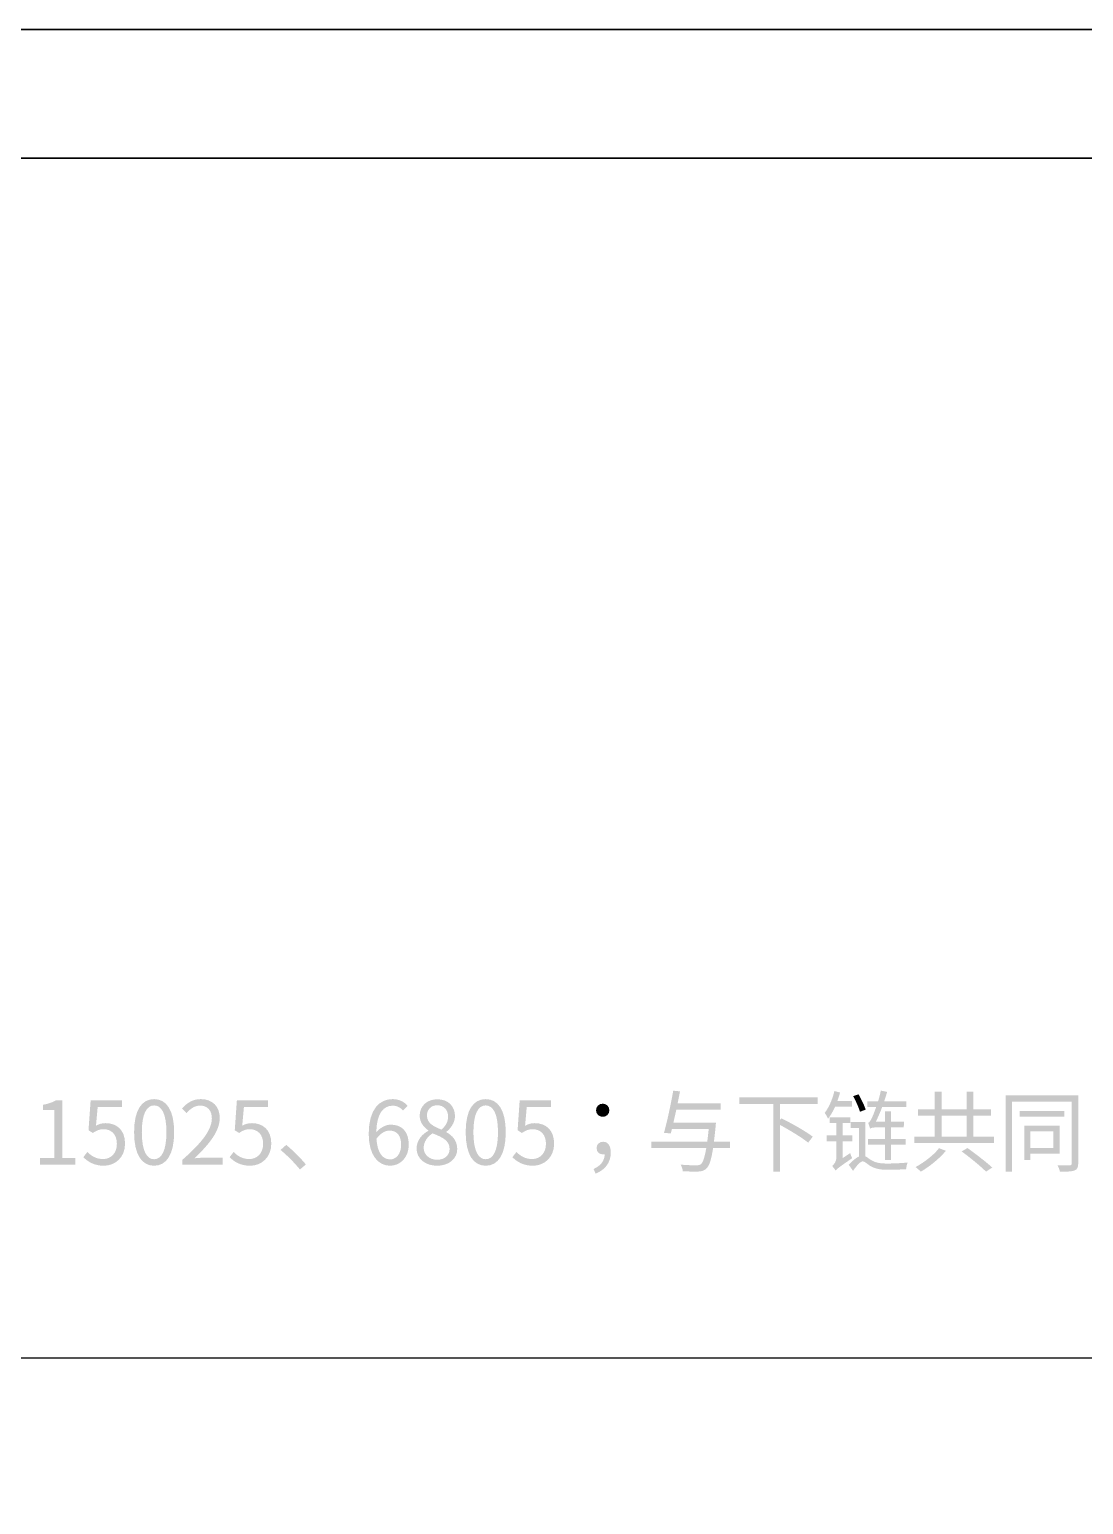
# Model space of a CAD drawing. Header units: millimetres. Extents: x -4600 to 229000, y -4300 to 19460.
# Drawn here: x 42194 to 45468, y 14875 to 19460 of the extents above; entities that cross this region are included whole.
import ezdxf

# ---------------------------------------------------------------- set-up
doc = ezdxf.new("R2010")
doc.units = ezdxf.units.MM
doc.header["$LTSCALE"] = 100
doc.layers.add('A-NOTE', color=7, linetype='Continuous', lineweight=18)
doc.layers.add('A-SHEET', color=7, linetype='Continuous', lineweight=35)

# ---------------------------------------------------------------- blocks, each defined once
blk = doc.blocks.new('*D10')
blk.add_line((-1006, 13530.4), (14020, 13530.4))
blk = doc.blocks.new('SOURCE_DIMENSIONS')
at = {"layer": 'A-NOTE'}
h = blk.add_hatch(color=256, dxfattribs=at)
edge = h.paths.add_edge_path()
edge.add_spline(control_points=[(4193.5, 14361.1), (4186.4, 14320.2), (4174.1, 14263.4), (4164.8, 14230.1)], knot_values=[0, 0, 0, 0, 1, 1, 1, 1], degree=3, periodic=0)
edge.add_line((4164.8, 14230.1), (4185.8, 14228.2))
edge.add_line((4185.8, 14228.2), (4189.4, 14242.4))
edge.add_line((4189.4, 14242.4), (4303.7, 14242.4))
edge.add_spline(control_points=[(4303.7, 14242.4), (4302.1, 14227.1), (4300.7, 14214), (4299.1, 14202.3)], knot_values=[0, 0, 0, 0, 1, 1, 1, 1], degree=3, periodic=0)
edge.add_line((4299.1, 14202.3), (4125.5, 14202.3))
edge.add_line((4125.5, 14202.3), (4125.5, 14182.9))
edge.add_line((4125.5, 14182.9), (4296.1, 14182.9))
edge.add_spline(control_points=[(4296.1, 14182.9), (4291.2, 14153.5), (4285.7, 14138.2), (4279.2, 14132.5)], knot_values=[0, 0, 0, 0, 1, 1, 1, 1], degree=3, periodic=0)
edge.add_spline(control_points=[(4279.2, 14132.5), (4275.6, 14129.5), (4271.8, 14129.2), (4265, 14129.2), (4257.3, 14129.2), (4236.9, 14129.2), (4216.1, 14131.4)], knot_values=[0, 0, 0, 0, 1, 1, 1, 2, 2, 2, 2], degree=3, periodic=0)
edge.add_spline(control_points=[(4216.1, 14131.4), (4220, 14125.6), (4222.7, 14116.9), (4223.2, 14110.9)], knot_values=[0, 0, 0, 0, 1, 1, 1, 1], degree=3, periodic=0)
edge.add_spline(control_points=[(4223.2, 14110.9), (4242.9, 14109.5), (4262.5, 14109.3), (4272.3, 14109.8)], knot_values=[0, 0, 0, 0, 1, 1, 1, 1], degree=3, periodic=0)
edge.add_spline(control_points=[(4272.3, 14109.8), (4283.3, 14110.6), (4289.8, 14112.5), (4296.9, 14119.4), (4305.6, 14127.8), (4311.6, 14146.1), (4317.4, 14182.9)], knot_values=[0, 0, 0, 0, 1, 1, 1, 2, 2, 2, 2], degree=3, periodic=0)
edge.add_line((4317.4, 14182.9), (4369.7, 14182.9))
edge.add_line((4369.7, 14182.9), (4369.7, 14202.3))
edge.add_line((4369.7, 14202.3), (4319.8, 14202.3))
edge.add_spline(control_points=[(4319.8, 14202.3), (4321.7, 14216.5), (4323.4, 14232.6), (4325.3, 14251.4), (4325.5, 14254.4), (4326.1, 14261.5), (4326.1, 14261.5)], knot_values=[0, 0, 0, 0, 1, 1, 1, 2, 2, 2, 2], degree=3, periodic=0)
edge.add_line((4326.1, 14261.5), (4194, 14261.5))
edge.add_line((4194, 14261.5), (4203, 14301.9))
edge.add_line((4203, 14301.9), (4341.1, 14301.9))
edge.add_line((4341.1, 14301.9), (4341.1, 14321.5))
edge.add_line((4341.1, 14321.5), (4207.1, 14321.5))
edge.add_line((4207.1, 14321.5), (4214.5, 14358.9))
edge.add_line((4214.5, 14358.9), (4193.5, 14361.1))
h = blk.add_hatch(color=256, dxfattribs=at)
edge = h.paths.add_edge_path()
edge.add_spline(control_points=[(4694.2, 14360), (4687.9, 14334.4), (4677.3, 14309), (4663.9, 14292.1)], knot_values=[0, 0, 0, 0, 1, 1, 1, 1], degree=3, periodic=0)
edge.add_spline(control_points=[(4663.9, 14292.1), (4667.4, 14287.7), (4672.9, 14278.2), (4674.3, 14273.8)], knot_values=[0, 0, 0, 0, 1, 1, 1, 1], degree=3, periodic=0)
edge.add_spline(control_points=[(4674.3, 14273.8), (4682.4, 14284.2), (4689.8, 14297), (4696.1, 14311.2)], knot_values=[0, 0, 0, 0, 1, 1, 1, 1], degree=3, periodic=0)
edge.add_line((4696.1, 14311.2), (4748.5, 14311.2))
edge.add_line((4748.5, 14311.2), (4748.5, 14329.5))
edge.add_line((4748.5, 14329.5), (4703.4, 14329.5))
edge.add_spline(control_points=[(4703.4, 14329.5), (4706.7, 14337.9), (4709.4, 14346.7), (4711.6, 14355.4)], knot_values=[0, 0, 0, 0, 1, 1, 1, 1], degree=3, periodic=0)
edge.add_line((4711.6, 14355.4), (4694.2, 14360))
h = blk.add_hatch(color=256, dxfattribs=at)
edge = h.paths.add_edge_path()
edge.add_line((4789.7, 14263.4), (4744.6, 14263.4))
edge.add_line((4744.6, 14263.4), (4744.6, 14244.6))
edge.add_line((4744.6, 14244.6), (4770.8, 14244.6))
edge.add_line((4770.8, 14244.6), (4770.8, 14156.7))
edge.add_spline(control_points=[(4770.8, 14156.7), (4760.7, 14152.1), (4749.6, 14142.3), (4738.6, 14130.8)], knot_values=[0, 0, 0, 0, 1, 1, 1, 1], degree=3, periodic=0)
edge.add_line((4738.6, 14130.8), (4752, 14112))
edge.add_spline(control_points=[(4752, 14112), (4762.7, 14127), (4774.4, 14141.5), (4782, 14141.5), (4787.5, 14141.5), (4794.9, 14134.4), (4804.1, 14128.1)], knot_values=[0, 0, 0, 0, 1, 1, 1, 2, 2, 2, 2], degree=3, periodic=0)
edge.add_spline(control_points=[(4804.1, 14128.1), (4818.6, 14118.8), (4835.2, 14115.3), (4858.2, 14115.3), (4874.5, 14115.3), (4902.4, 14116.1), (4916.8, 14116.9)], knot_values=[0, 0, 0, 0, 1, 1, 1, 2, 2, 2, 2], degree=3, periodic=0)
edge.add_spline(control_points=[(4916.8, 14116.9), (4917.1, 14122.6), (4919.5, 14132.5), (4921.7, 14137.9)], knot_values=[0, 0, 0, 0, 1, 1, 1, 1], degree=3, periodic=0)
edge.add_spline(control_points=[(4921.7, 14137.9), (4903.7, 14135.7), (4875.6, 14134.6), (4858.4, 14134.6), (4837.1, 14134.6), (4821, 14137.1), (4807.7, 14145.8), (4800, 14150.7), (4794.6, 14155.1), (4789.7, 14157.6)], knot_values=[0, 0, 0, 0, 1, 1, 1, 2, 2, 2, 3, 3, 3, 3], degree=3, periodic=0)
edge.add_line((4789.7, 14157.6), (4789.7, 14263.4))
edge = h.paths.add_edge_path(flags=0)
edge.add_line((4798.4, 14210.8), (4798.4, 14192.8))
edge.add_line((4798.4, 14192.8), (4851.3, 14192.8))
edge.add_line((4851.3, 14192.8), (4851.3, 14145.8))
edge.add_line((4851.3, 14145.8), (4869.6, 14145.8))
edge.add_line((4869.6, 14145.8), (4869.6, 14192.8))
edge.add_line((4869.6, 14192.8), (4915.7, 14192.8))
edge.add_line((4915.7, 14192.8), (4915.7, 14210.8))
edge.add_line((4915.7, 14210.8), (4869.6, 14210.8))
edge.add_line((4869.6, 14210.8), (4869.6, 14247.1))
edge.add_line((4869.6, 14247.1), (4909.7, 14247.1))
edge.add_line((4909.7, 14247.1), (4910, 14264.5))
edge.add_line((4910, 14264.5), (4869.6, 14264.5))
edge.add_line((4869.6, 14264.5), (4869.6, 14297.3))
edge.add_line((4869.6, 14297.3), (4851.3, 14297.3))
edge.add_line((4851.3, 14297.3), (4851.3, 14264.5))
edge.add_line((4851.3, 14264.5), (4822.7, 14264.5))
edge.add_spline(control_points=[(4822.7, 14264.5), (4829.5, 14278.2), (4836.3, 14293.7), (4842.6, 14310.4)], knot_values=[0, 0, 0, 0, 1, 1, 1, 1], degree=3, periodic=0)
edge.add_line((4842.6, 14310.4), (4917.1, 14310.4))
edge.add_line((4917.1, 14310.4), (4917.1, 14328.1))
edge.add_line((4917.1, 14328.1), (4848.9, 14328.1))
edge.add_spline(control_points=[(4848.9, 14328.1), (4852.1, 14337.9), (4855.2, 14347.7), (4857.9, 14357.3)], knot_values=[0, 0, 0, 0, 1, 1, 1, 1], degree=3, periodic=0)
edge.add_line((4857.9, 14357.3), (4838.2, 14361.4))
edge.add_spline(control_points=[(4838.2, 14361.4), (4836.1, 14350.2), (4833, 14338.7), (4829.8, 14328.1)], knot_values=[0, 0, 0, 0, 1, 1, 1, 1], degree=3, periodic=0)
edge.add_line((4829.8, 14328.1), (4795.9, 14328.1))
edge.add_line((4795.9, 14328.1), (4795.9, 14310.4))
edge.add_line((4795.9, 14310.4), (4823.8, 14310.4))
edge.add_spline(control_points=[(4823.8, 14310.4), (4818.9, 14295.6), (4813.9, 14283.9), (4811.8, 14279)], knot_values=[0, 0, 0, 0, 1, 1, 1, 1], degree=3, periodic=0)
edge.add_spline(control_points=[(4811.8, 14279), (4807.1, 14269.2), (4803.3, 14262.1), (4798.9, 14261)], knot_values=[0, 0, 0, 0, 1, 1, 1, 1], degree=3, periodic=0)
edge.add_spline(control_points=[(4798.9, 14261), (4801.1, 14256.1), (4804.1, 14247.1), (4804.9, 14243.2)], knot_values=[0, 0, 0, 0, 1, 1, 1, 1], degree=3, periodic=0)
edge.add_spline(control_points=[(4804.9, 14243.2), (4807.4, 14245.4), (4815.9, 14247.1), (4826.2, 14247.1)], knot_values=[0, 0, 0, 0, 1, 1, 1, 1], degree=3, periodic=0)
edge.add_line((4826.2, 14247.1), (4851.3, 14247.1))
edge.add_line((4851.3, 14247.1), (4851.3, 14210.8))
edge.add_line((4851.3, 14210.8), (4798.4, 14210.8))
h = blk.add_hatch(color=256, dxfattribs=at)
h.paths.add_polyline_path([(4953.6, 14302.7), (4953.6, 14283.1), (5005.8, 14283.1), (5005.8, 14218.1), (4942.5, 14218.1), (4942.5, 14198.2), (5190.2, 14198.2), (5190.2, 14218.1), (5125.8, 14218.1), (5125.8, 14283.1), (5180.4, 14283.1), (5180.4, 14302.7), (5125.8, 14302.7), (5125.8, 14358.1), (5104.8, 14358.1), (5104.8, 14302.7), (5026.8, 14302.7), (5026.8, 14358.1), (5005.8, 14358.1), (5005.8, 14302.7), (4953.6, 14302.7)])
h.paths.add_polyline_path([(5026.8, 14218.1), (5026.8, 14283.1), (5104.8, 14283.1), (5104.8, 14218.1), (5026.8, 14218.1)], flags=0)
h = blk.add_hatch(color=256, dxfattribs=at)
edge = h.paths.add_edge_path()
edge.add_line((2226.2, 14131.4), (2335.9, 14131.4))
edge.add_line((2335.9, 14131.4), (2335.9, 14152.1))
edge.add_line((2335.9, 14152.1), (2295.8, 14152.1))
edge.add_line((2295.8, 14152.1), (2295.8, 14331.4))
edge.add_line((2295.8, 14331.4), (2276.7, 14331.4))
edge.add_spline(control_points=[(2276.7, 14331.4), (2265.8, 14325.1), (2253, 14320.5), (2235.2, 14317.2)], knot_values=[0, 0, 0, 0, 1, 1, 1, 1], degree=3, periodic=0)
edge.add_line((2235.2, 14317.2), (2235.2, 14301.4))
edge.add_line((2235.2, 14301.4), (2271, 14301.4))
edge.add_line((2271, 14301.4), (2271, 14152.1))
edge.add_line((2271, 14152.1), (2226.2, 14152.1))
edge.add_line((2226.2, 14152.1), (2226.2, 14131.4))
h = blk.add_hatch(color=256, dxfattribs=at)
edge = h.paths.add_edge_path()
edge.add_spline(control_points=[(2425.1, 14127.8), (2458.7, 14127.8), (2490.6, 14152.7), (2490.6, 14196.3), (2490.6, 14240.5), (2463.3, 14260.2), (2430.3, 14260.2), (2418.3, 14260.2), (2409.3, 14257.2), (2400.3, 14252.2)], knot_values=[0, 0, 0, 0, 1, 1, 1, 2, 2, 2, 3, 3, 3, 3], degree=3, periodic=0)
edge.add_line((2400.3, 14252.2), (2405.5, 14310.1))
edge.add_line((2405.5, 14310.1), (2480.8, 14310.1))
edge.add_line((2480.8, 14310.1), (2480.8, 14331.4))
edge.add_line((2480.8, 14331.4), (2383.7, 14331.4))
edge.add_line((2383.7, 14331.4), (2377.1, 14238.1))
edge.add_line((2377.1, 14238.1), (2390.5, 14229.6))
edge.add_spline(control_points=[(2390.5, 14229.6), (2401.9, 14237.2), (2410.4, 14241.3), (2423.8, 14241.3), (2448.9, 14241.3), (2465.2, 14224.4), (2465.2, 14195.8), (2465.2, 14166.6), (2446.4, 14148.6), (2422.7, 14148.6), (2399.5, 14148.6), (2384.8, 14159.2), (2373.6, 14170.7)], knot_values=[0, 0, 0, 0, 1, 1, 1, 2, 2, 2, 3, 3, 3, 4, 4, 4, 4], degree=3, periodic=0)
edge.add_line((2373.6, 14170.7), (2361, 14154.3))
edge.add_spline(control_points=[(2361, 14154.3), (2374.7, 14140.9), (2393.8, 14127.8), (2425.1, 14127.8)], knot_values=[0, 0, 0, 0, 1, 1, 1, 1], degree=3, periodic=0)
h = blk.add_hatch(color=256, dxfattribs=at)
edge = h.paths.add_edge_path()
edge.add_spline(control_points=[(2580.9, 14127.8), (2618.9, 14127.8), (2643.1, 14162.2), (2643.1, 14232.1), (2643.1, 14301.4), (2618.9, 14334.9), (2580.9, 14334.9), (2542.7, 14334.9), (2518.7, 14301.4), (2518.7, 14232.1), (2518.7, 14162.2), (2542.7, 14127.8), (2580.9, 14127.8)], knot_values=[0, 0, 0, 0, 1, 1, 1, 2, 2, 2, 3, 3, 3, 4, 4, 4, 4], degree=3, periodic=0)
edge = h.paths.add_edge_path(flags=0)
edge.add_spline(control_points=[(2580.9, 14148), (2558.3, 14148), (2542.7, 14173.4), (2542.7, 14232.1), (2542.7, 14290.4), (2558.3, 14315.3), (2580.9, 14315.3), (2603.6, 14315.3), (2619.1, 14290.4), (2619.1, 14232.1), (2619.1, 14173.4), (2603.6, 14148), (2580.9, 14148)], knot_values=[0, 0, 0, 0, 1, 1, 1, 2, 2, 2, 3, 3, 3, 4, 4, 4, 4], degree=3, periodic=0)
h = blk.add_hatch(color=256, dxfattribs=at)
edge = h.paths.add_edge_path()
edge.add_line((2668.5, 14131.4), (2794.3, 14131.4))
edge.add_line((2794.3, 14131.4), (2794.3, 14152.9))
edge.add_line((2794.3, 14152.9), (2738.9, 14152.9))
edge.add_spline(control_points=[(2738.9, 14152.9), (2728.8, 14152.9), (2716.5, 14151.8), (2706.2, 14151)], knot_values=[0, 0, 0, 0, 1, 1, 1, 1], degree=3, periodic=0)
edge.add_spline(control_points=[(2706.2, 14151), (2753.1, 14195.5), (2784.8, 14236.1), (2784.8, 14276.3), (2784.8, 14311.7), (2762.1, 14334.9), (2726.4, 14334.9), (2701, 14334.9), (2683.5, 14323.5), (2667.4, 14305.7)], knot_values=[0, 0, 0, 0, 1, 1, 1, 2, 2, 2, 3, 3, 3, 3], degree=3, periodic=0)
edge.add_line((2667.4, 14305.7), (2681.9, 14291.5))
edge.add_spline(control_points=[(2681.9, 14291.5), (2693.1, 14304.9), (2707, 14314.7), (2723.4, 14314.7), (2748.2, 14314.7), (2760.2, 14298.1), (2760.2, 14275.2), (2760.2, 14240.8), (2731.3, 14200.9), (2668.5, 14146.1)], knot_values=[0, 0, 0, 0, 1, 1, 1, 2, 2, 2, 3, 3, 3, 3], degree=3, periodic=0)
edge.add_line((2668.5, 14146.1), (2668.5, 14131.4))
h = blk.add_hatch(color=256, dxfattribs=at)
edge = h.paths.add_edge_path()
edge.add_spline(control_points=[(2879.4, 14127.8), (2913, 14127.8), (2944.9, 14152.7), (2944.9, 14196.3), (2944.9, 14240.5), (2917.6, 14260.2), (2884.6, 14260.2), (2872.6, 14260.2), (2863.6, 14257.2), (2854.6, 14252.2)], knot_values=[0, 0, 0, 0, 1, 1, 1, 2, 2, 2, 3, 3, 3, 3], degree=3, periodic=0)
edge.add_line((2854.6, 14252.2), (2859.8, 14310.1))
edge.add_line((2859.8, 14310.1), (2935.1, 14310.1))
edge.add_line((2935.1, 14310.1), (2935.1, 14331.4))
edge.add_line((2935.1, 14331.4), (2838, 14331.4))
edge.add_line((2838, 14331.4), (2831.4, 14238.1))
edge.add_line((2831.4, 14238.1), (2844.8, 14229.6))
edge.add_spline(control_points=[(2844.8, 14229.6), (2856.2, 14237.2), (2864.7, 14241.3), (2878.1, 14241.3), (2903.2, 14241.3), (2919.5, 14224.4), (2919.5, 14195.8), (2919.5, 14166.6), (2900.7, 14148.6), (2877, 14148.6), (2853.8, 14148.6), (2839.1, 14159.2), (2827.9, 14170.7)], knot_values=[0, 0, 0, 0, 1, 1, 1, 2, 2, 2, 3, 3, 3, 4, 4, 4, 4], degree=3, periodic=0)
edge.add_line((2827.9, 14170.7), (2815.3, 14154.3))
edge.add_spline(control_points=[(2815.3, 14154.3), (2829, 14140.9), (2848.1, 14127.8), (2879.4, 14127.8)], knot_values=[0, 0, 0, 0, 1, 1, 1, 1], degree=3, periodic=0)
h = blk.add_hatch(color=256, dxfattribs=at)
edge = h.paths.add_edge_path()
edge.add_spline(control_points=[(3314.4, 14127.8), (3345.5, 14127.8), (3371.9, 14154), (3371.9, 14192.8), (3371.9, 14234.8), (3350.1, 14255.5), (3316.3, 14255.5), (3300.7, 14255.5), (3283.3, 14246.5), (3271, 14231.5)], knot_values=[0, 0, 0, 0, 1, 1, 1, 2, 2, 2, 3, 3, 3, 3], degree=3, periodic=0)
edge.add_spline(control_points=[(3271, 14231.5), (3272.1, 14293.4), (3294.7, 14314.5), (3322.5, 14314.5), (3334.6, 14314.5), (3346.6, 14308.5), (3354.2, 14299.2)], knot_values=[0, 0, 0, 0, 1, 1, 1, 2, 2, 2, 2], degree=3, periodic=0)
edge.add_line((3354.2, 14299.2), (3368.4, 14314.5))
edge.add_spline(control_points=[(3368.4, 14314.5), (3357.2, 14326.5), (3342.2, 14334.9), (3321.5, 14334.9), (3282.7, 14334.9), (3247.5, 14305.2), (3247.5, 14226.9), (3247.5, 14160.8), (3276.2, 14127.8), (3314.4, 14127.8)], knot_values=[0, 0, 0, 0, 1, 1, 1, 2, 2, 2, 3, 3, 3, 3], degree=3, periodic=0)
edge = h.paths.add_edge_path(flags=0)
edge.add_spline(control_points=[(3271.5, 14211.6), (3284.6, 14230.1), (3299.9, 14237), (3312.2, 14237), (3336.5, 14237), (3348.2, 14219.8), (3348.2, 14192.8), (3348.2, 14165.5), (3333.5, 14147.5), (3314.4, 14147.5), (3289.3, 14147.5), (3274.3, 14170.1), (3271.5, 14211.6)], knot_values=[0, 0, 0, 0, 1, 1, 1, 2, 2, 2, 3, 3, 3, 4, 4, 4, 4], degree=3, periodic=0)
h = blk.add_hatch(color=256, dxfattribs=at)
edge = h.paths.add_edge_path()
edge.add_spline(control_points=[(3460.1, 14127.8), (3497.4, 14127.8), (3522.5, 14150.5), (3522.5, 14179.4), (3522.5, 14207), (3506.4, 14222), (3489, 14232.1)], knot_values=[0, 0, 0, 0, 1, 1, 1, 2, 2, 2, 2], degree=3, periodic=0)
edge.add_line((3489, 14232.1), (3489, 14233.4))
edge.add_spline(control_points=[(3489, 14233.4), (3500.7, 14242.7), (3515.5, 14260.7), (3515.5, 14281.7), (3515.5, 14312.5), (3494.7, 14334.4), (3460.6, 14334.4), (3429.5, 14334.4), (3405.8, 14313.9), (3405.8, 14283.6), (3405.8, 14262.6), (3418.3, 14247.6), (3432.8, 14237.5)], knot_values=[0, 0, 0, 0, 1, 1, 1, 2, 2, 2, 3, 3, 3, 4, 4, 4, 4], degree=3, periodic=0)
edge.add_line((3432.8, 14237.5), (3432.8, 14236.4))
edge.add_spline(control_points=[(3432.8, 14236.4), (3414.5, 14226.6), (3396.2, 14207.8), (3396.2, 14181), (3396.2, 14150.2), (3423, 14127.8), (3460.1, 14127.8)], knot_values=[0, 0, 0, 0, 1, 1, 1, 2, 2, 2, 2], degree=3, periodic=0)
edge = h.paths.add_edge_path(flags=0)
edge.add_spline(control_points=[(3460.3, 14146.4), (3436.3, 14146.4), (3418.3, 14161.9), (3418.3, 14183.2), (3418.3, 14202.3), (3429.8, 14218.1), (3445.9, 14228.5)], knot_values=[0, 0, 0, 0, 1, 1, 1, 2, 2, 2, 2], degree=3, periodic=0)
edge.add_spline(control_points=[(3445.9, 14228.5), (3474.3, 14217), (3498.8, 14207.2), (3498.8, 14180.2), (3498.8, 14160.3), (3483.5, 14146.4), (3460.3, 14146.4)], knot_values=[0, 0, 0, 0, 1, 1, 1, 2, 2, 2, 2], degree=3, periodic=0)
edge = h.paths.add_edge_path(flags=0)
edge.add_spline(control_points=[(3473.7, 14240), (3450, 14249.2), (3428.4, 14259.9), (3428.4, 14283.6), (3428.4, 14303), (3441.8, 14315.8), (3460.3, 14315.8), (3481.6, 14315.8), (3494.2, 14300.3), (3494.2, 14280.3), (3494.2, 14265.6), (3487.1, 14252), (3473.7, 14240)], knot_values=[0, 0, 0, 0, 1, 1, 1, 2, 2, 2, 3, 3, 3, 4, 4, 4, 4], degree=3, periodic=0)
h = blk.add_hatch(color=256, dxfattribs=at)
edge = h.paths.add_edge_path()
edge.add_spline(control_points=[(3610.9, 14127.8), (3648.9, 14127.8), (3673.2, 14162.2), (3673.2, 14232.1), (3673.2, 14301.4), (3648.9, 14334.9), (3610.9, 14334.9), (3572.7, 14334.9), (3548.7, 14301.4), (3548.7, 14232.1), (3548.7, 14162.2), (3572.7, 14127.8), (3610.9, 14127.8)], knot_values=[0, 0, 0, 0, 1, 1, 1, 2, 2, 2, 3, 3, 3, 4, 4, 4, 4], degree=3, periodic=0)
edge = h.paths.add_edge_path(flags=0)
edge.add_spline(control_points=[(3610.9, 14148), (3588.3, 14148), (3572.7, 14173.4), (3572.7, 14232.1), (3572.7, 14290.4), (3588.3, 14315.3), (3610.9, 14315.3), (3633.6, 14315.3), (3649.1, 14290.4), (3649.1, 14232.1), (3649.1, 14173.4), (3633.6, 14148), (3610.9, 14148)], knot_values=[0, 0, 0, 0, 1, 1, 1, 2, 2, 2, 3, 3, 3, 4, 4, 4, 4], degree=3, periodic=0)
h = blk.add_hatch(color=256, dxfattribs=at)
edge = h.paths.add_edge_path()
edge.add_spline(control_points=[(3758, 14127.8), (3791.6, 14127.8), (3823.5, 14152.7), (3823.5, 14196.3), (3823.5, 14240.5), (3796.2, 14260.2), (3763.2, 14260.2), (3751.2, 14260.2), (3742.2, 14257.2), (3733.2, 14252.2)], knot_values=[0, 0, 0, 0, 1, 1, 1, 2, 2, 2, 3, 3, 3, 3], degree=3, periodic=0)
edge.add_line((3733.2, 14252.2), (3738.4, 14310.1))
edge.add_line((3738.4, 14310.1), (3813.7, 14310.1))
edge.add_line((3813.7, 14310.1), (3813.7, 14331.4))
edge.add_line((3813.7, 14331.4), (3716.5, 14331.4))
edge.add_line((3716.5, 14331.4), (3710, 14238.1))
edge.add_line((3710, 14238.1), (3723.4, 14229.6))
edge.add_spline(control_points=[(3723.4, 14229.6), (3734.8, 14237.2), (3743.3, 14241.3), (3756.7, 14241.3), (3781.8, 14241.3), (3798.1, 14224.4), (3798.1, 14195.8), (3798.1, 14166.6), (3779.3, 14148.6), (3755.6, 14148.6), (3732.4, 14148.6), (3717.6, 14159.2), (3706.4, 14170.7)], knot_values=[0, 0, 0, 0, 1, 1, 1, 2, 2, 2, 3, 3, 3, 4, 4, 4, 4], degree=3, periodic=0)
edge.add_line((3706.4, 14170.7), (3693.9, 14154.3))
edge.add_spline(control_points=[(3693.9, 14154.3), (3707.5, 14140.9), (3726.6, 14127.8), (3758, 14127.8)], knot_values=[0, 0, 0, 0, 1, 1, 1, 1], degree=3, periodic=0)
h = blk.add_hatch(color=256, dxfattribs=at)
edge = h.paths.add_edge_path()
edge.add_spline(control_points=[(3974.4, 14279.8), (3985.3, 14279.8), (3995.1, 14287.7), (3995.1, 14300.3), (3995.1, 14312.8), (3985.3, 14320.7), (3974.4, 14320.7), (3963.5, 14320.7), (3953.6, 14312.8), (3953.6, 14300.3), (3953.6, 14287.7), (3963.5, 14279.8), (3974.4, 14279.8)], knot_values=[0, 0, 0, 0, 1, 1, 1, 2, 2, 2, 3, 3, 3, 4, 4, 4, 4], degree=3, periodic=0)
h = blk.add_hatch(color=256, dxfattribs=at)
edge = h.paths.add_edge_path()
edge.add_line((4398.7, 14340.4), (4398.7, 14319.9))
edge.add_line((4398.7, 14319.9), (4504, 14319.9))
edge.add_line((4504, 14319.9), (4504, 14109.8))
edge.add_line((4504, 14109.8), (4525.5, 14109.8))
edge.add_line((4525.5, 14109.8), (4525.5, 14254.4))
edge.add_spline(control_points=[(4525.5, 14254.4), (4556.9, 14237.5), (4593.5, 14214.9), (4612.6, 14199.6)], knot_values=[0, 0, 0, 0, 1, 1, 1, 1], degree=3, periodic=0)
edge.add_line((4612.6, 14199.6), (4627, 14218.1))
edge.add_spline(control_points=[(4627, 14218.1), (4605.2, 14234.8), (4561.8, 14259.3), (4529.4, 14275.2)], knot_values=[0, 0, 0, 0, 1, 1, 1, 1], degree=3, periodic=0)
edge.add_line((4529.4, 14275.2), (4525.5, 14270.8))
edge.add_line((4525.5, 14270.8), (4525.5, 14319.9))
edge.add_line((4525.5, 14319.9), (4641.8, 14319.9))
edge.add_line((4641.8, 14319.9), (4641.8, 14340.4))
edge.add_line((4641.8, 14340.4), (4398.7, 14340.4))
h = blk.add_hatch(color=256, dxfattribs=at)
edge = h.paths.add_edge_path()
edge.add_spline(control_points=[(4752.3, 14344.2), (4760.5, 14329.2), (4769.7, 14308.7), (4773.6, 14295.6)], knot_values=[0, 0, 0, 0, 1, 1, 1, 1], degree=3, periodic=0)
edge.add_line((4773.6, 14295.6), (4791.3, 14302.2))
edge.add_spline(control_points=[(4791.3, 14302.2), (4787.2, 14315.3), (4777.7, 14334.9), (4768.9, 14349.9)], knot_values=[0, 0, 0, 0, 1, 1, 1, 1], degree=3, periodic=0)
edge.add_line((4768.9, 14349.9), (4752.3, 14344.2))
h = blk.add_hatch(color=256, dxfattribs=at)
edge = h.paths.add_edge_path()
edge.add_line((5226.2, 14346.4), (5226.2, 14109))
edge.add_line((5226.2, 14109), (5246.1, 14109))
edge.add_line((5246.1, 14109), (5246.1, 14327))
edge.add_line((5246.1, 14327), (5431.4, 14327))
edge.add_line((5431.4, 14327), (5431.4, 14135.7))
edge.add_spline(control_points=[(5431.4, 14135.7), (5431.4, 14130.8), (5429.8, 14129.2), (5424.9, 14128.9)], knot_values=[0, 0, 0, 0, 1, 1, 1, 1], degree=3, periodic=0)
edge.add_spline(control_points=[(5424.9, 14128.9), (5420.2, 14128.9), (5404.4, 14128.6), (5387.2, 14129.2)], knot_values=[0, 0, 0, 0, 1, 1, 1, 1], degree=3, periodic=0)
edge.add_spline(control_points=[(5387.2, 14129.2), (5390.5, 14124), (5393.5, 14114.7), (5394.6, 14109.3)], knot_values=[0, 0, 0, 0, 1, 1, 1, 1], degree=3, periodic=0)
edge.add_spline(control_points=[(5394.6, 14109.3), (5418, 14109.3), (5432, 14109.8), (5440.1, 14113.1), (5448.6, 14116.4), (5451.6, 14122.9), (5451.6, 14135.5)], knot_values=[0, 0, 0, 0, 1, 1, 1, 2, 2, 2, 2], degree=3, periodic=0)
edge.add_line((5451.6, 14135.5), (5451.6, 14346.4))
edge.add_line((5451.6, 14346.4), (5226.2, 14346.4))
h.paths.add_polyline_path([(5283.8, 14252), (5283.8, 14145.3), (5302.6, 14145.3), (5302.6, 14165.2), (5393.8, 14165.2), (5393.8, 14252), (5283.8, 14252)], flags=0)
h.paths.add_polyline_path([(5302.6, 14234.5), (5374.7, 14234.5), (5374.7, 14182.7), (5302.6, 14182.7), (5302.6, 14234.5)], flags=0)
h.paths.add_polyline_path([(5269.9, 14298.4), (5269.9, 14280.6), (5408.5, 14280.6), (5408.5, 14298.4), (5269.9, 14298.4)], flags=0)
h = blk.add_hatch(color=256, dxfattribs=at)
edge = h.paths.add_edge_path()
edge.add_line((4669.6, 14222), (4669.6, 14204))
edge.add_line((4669.6, 14204), (4700.4, 14204))
edge.add_line((4700.4, 14204), (4700.4, 14153.2))
edge.add_spline(control_points=[(4700.4, 14153.2), (4700.4, 14140.1), (4691.7, 14130.8), (4686.8, 14127)], knot_values=[0, 0, 0, 0, 1, 1, 1, 1], degree=3, periodic=0)
edge.add_spline(control_points=[(4686.8, 14127), (4690.3, 14123.7), (4695.8, 14116.9), (4697.7, 14112.8)], knot_values=[0, 0, 0, 0, 1, 1, 1, 1], degree=3, periodic=0)
edge.add_spline(control_points=[(4697.7, 14112.8), (4701.5, 14117.7), (4708.1, 14122.9), (4749.3, 14151.3)], knot_values=[0, 0, 0, 0, 1, 1, 1, 1], degree=3, periodic=0)
edge.add_spline(control_points=[(4749.3, 14151.3), (4747.4, 14155.1), (4744.6, 14162.2), (4743.3, 14167.1)], knot_values=[0, 0, 0, 0, 1, 1, 1, 1], degree=3, periodic=0)
edge.add_line((4743.3, 14167.1), (4719.3, 14151.3))
edge.add_line((4719.3, 14151.3), (4719.3, 14204))
edge.add_line((4719.3, 14204), (4749.6, 14204))
edge.add_line((4749.6, 14204), (4749.6, 14222))
edge.add_line((4749.6, 14222), (4719.3, 14222))
edge.add_line((4719.3, 14222), (4719.3, 14260.4))
edge.add_line((4719.3, 14260.4), (4743.6, 14260.4))
edge.add_line((4743.6, 14260.4), (4743.6, 14278.4))
edge.add_line((4743.6, 14278.4), (4678.9, 14278.4))
edge.add_line((4678.9, 14278.4), (4678.9, 14260.4))
edge.add_line((4678.9, 14260.4), (4700.4, 14260.4))
edge.add_line((4700.4, 14260.4), (4700.4, 14222))
edge.add_line((4700.4, 14222), (4669.6, 14222))
h = blk.add_hatch(color=256, dxfattribs=at)
edge = h.paths.add_edge_path()
edge.add_line((3033.9, 14116.1), (3052.4, 14131.9))
edge.add_spline(control_points=[(3052.4, 14131.9), (3035.5, 14151.8), (3010.9, 14176.7), (2991.3, 14192.5)], knot_values=[0, 0, 0, 0, 1, 1, 1, 1], degree=3, periodic=0)
edge.add_line((2991.3, 14192.5), (2973.6, 14176.9))
edge.add_spline(control_points=[(2973.6, 14176.9), (2992.9, 14161.1), (3016.4, 14137.6), (3033.9, 14116.1)], knot_values=[0, 0, 0, 0, 1, 1, 1, 1], degree=3, periodic=0)
h = blk.add_hatch(color=256, dxfattribs=at)
edge = h.paths.add_edge_path()
edge.add_spline(control_points=[(3952.3, 14103.3), (3981.5, 14114.5), (3999.5, 14137.4), (3999.5, 14169), (3999.5, 14189.5), (3991, 14202.3), (3976, 14202.3), (3965.1, 14202.3), (3955.3, 14195.5), (3955.3, 14182.7), (3955.3, 14169.6), (3964.6, 14163), (3975.8, 14163)], knot_values=[0, 0, 0, 0, 1, 1, 1, 2, 2, 2, 3, 3, 3, 4, 4, 4, 4], degree=3, periodic=0)
edge.add_line((3975.8, 14163), (3980.7, 14163.6))
edge.add_spline(control_points=[(3980.7, 14163.6), (3979.8, 14142.3), (3968.1, 14127.8), (3946, 14117.7)], knot_values=[0, 0, 0, 0, 1, 1, 1, 1], degree=3, periodic=0)
edge.add_line((3946, 14117.7), (3952.3, 14103.3))
h = blk.add_hatch(color=256, dxfattribs=at)
edge = h.paths.add_edge_path()
edge.add_spline(control_points=[(5019.1, 14182.4), (5003.9, 14161.9), (4973, 14138.2), (4946.3, 14123.7)], knot_values=[0, 0, 0, 0, 1, 1, 1, 1], degree=3, periodic=0)
edge.add_spline(control_points=[(4946.3, 14123.7), (4950.9, 14120.2), (4958.3, 14113.6), (4962.4, 14109.3)], knot_values=[0, 0, 0, 0, 1, 1, 1, 1], degree=3, periodic=0)
edge.add_spline(control_points=[(4962.4, 14109.3), (4989.9, 14125.1), (5020.8, 14150.5), (5040.4, 14174.2)], knot_values=[0, 0, 0, 0, 1, 1, 1, 1], degree=3, periodic=0)
edge.add_line((5040.4, 14174.2), (5019.1, 14182.4))
h = blk.add_hatch(color=256, dxfattribs=at)
edge = h.paths.add_edge_path()
edge.add_spline(control_points=[(5089.5, 14172.3), (5115.5, 14153.2), (5148.7, 14125.9), (5165.1, 14109.5)], knot_values=[0, 0, 0, 0, 1, 1, 1, 1], degree=3, periodic=0)
edge.add_line((5165.1, 14109.5), (5184.5, 14122.1))
edge.add_spline(control_points=[(5184.5, 14122.1), (5166.7, 14138.7), (5132.6, 14164.7), (5107.5, 14182.9)], knot_values=[0, 0, 0, 0, 1, 1, 1, 1], degree=3, periodic=0)
edge.add_line((5107.5, 14182.9), (5089.5, 14172.3))
blk.add_blockref('*D10', (0, 0))
blk = doc.blocks.new('PLAN_DIMENSIONS')
blk.add_blockref('SOURCE_DIMENSIONS', (0, 0))
blk = doc.blocks.new('A02_SHEET')
at = {"layer": 'A-SHEET'}
for points in [[(-4600, -4300), (29000, -4300), (29000, 19460), (-4600, 19460)], [(-4200, -3900), (28600, -3900), (28600, 19060), (-4200, 19060)]]:
    blk.add_lwpolyline(points, close=True, dxfattribs=at)
blk.add_blockref('PLAN_DIMENSIONS', (0, 1800))

msp = doc.modelspace()

# ---------------------------------------------------------------- block references
msp.add_blockref('A02_SHEET', (40000, 0))

doc.saveas('drawing.dxf')
